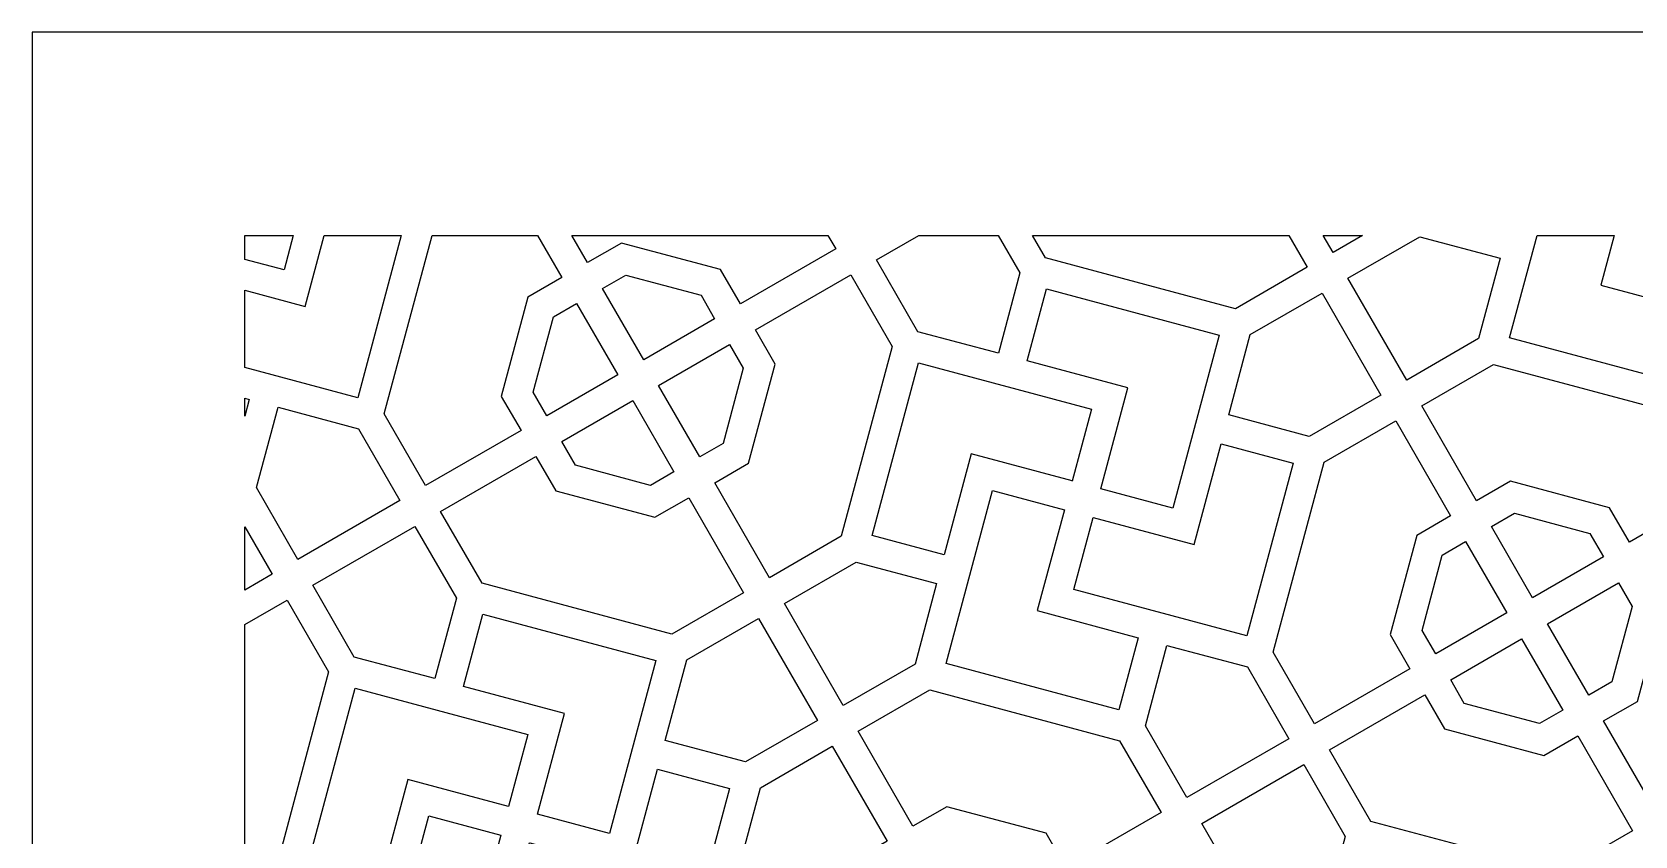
# Model space of a CAD drawing. Header units: centimetres. Extents: x 1.9 to 18.1, y -9.5 to 9.5.
# Drawn here: x 1.854 to 6.387, y 7.227 to 9.5 of the extents above; entities that cross this region are included whole.
import ezdxf

# ---------------------------------------------------------------- set-up
doc = ezdxf.new("R2010")
doc.units = ezdxf.units.CM
doc.header["$MEASUREMENT"] = 0
doc.layers.add('layer 1', color=7, linetype='Continuous')

msp = doc.modelspace()

# ---------------------------------------------------------------- linework, layer by layer
at = {"layer": 'layer 1', "color": 250}
for points, knots in [([(1.85394, 9.5), (1.85394, 9.5), (18.09811, 9.5), (18.09811, 9.5), (18.09811, 9.5), (18.09811, 9.5), (18.09811, 0.05572), (18.09811, 0.05572), (18.09811, 0.05572), (18.09811, 0.05572), (1.85394, 0.05572), (1.85394, 0.05572), (1.85394, 0.05572), (1.85394, 0.05572), (1.85394, 9.5), (1.85394, 9.5)], [0, 0, 0, 0, 0.2, 0.2, 0.2, 0.2, 0.4, 0.4, 0.4, 0.4, 0.6, 0.6, 0.6, 0.6, 1, 1, 1, 1]), ([(2.67986, 8.9251), (2.67986, 8.9251), (2.62608, 8.72442), (2.62608, 8.72442), (2.62608, 8.72442), (2.62608, 8.72442), (2.45561, 8.77009), (2.45561, 8.77009), (2.45561, 8.77009), (2.45561, 8.77009), (2.45561, 8.55157), (2.45561, 8.55157), (2.45561, 8.55157), (2.45561, 8.55157), (2.77497, 8.466), (2.77497, 8.466), (2.77497, 8.466), (2.77497, 8.466), (2.89798, 8.9251), (2.89798, 8.9251), (2.89798, 8.9251), (2.89798, 8.9251), (2.67986, 8.9251), (2.67986, 8.9251)], [0, 0, 0, 0, 0.1428571, 0.1428571, 0.1428571, 0.1428571, 0.2857143, 0.2857143, 0.2857143, 0.2857143, 0.4285714, 0.4285714, 0.4285714, 0.4285714, 0.5714286, 0.5714286, 0.5714286, 0.5714286, 0.7142857, 0.7142857, 0.7142857, 0.7142857, 1, 1, 1, 1]), ([(2.45561, 8.8572), (2.45561, 8.8572), (2.56659, 8.82746), (2.56659, 8.82746), (2.56659, 8.82746), (2.56659, 8.82746), (2.59275, 8.9251), (2.59275, 8.9251), (2.59275, 8.9251), (2.59275, 8.9251), (2.45561, 8.9251), (2.45561, 8.9251), (2.45561, 8.9251), (2.45561, 8.9251), (2.45561, 8.8572), (2.45561, 8.8572)], [0, 0, 0, 0, 0.2, 0.2, 0.2, 0.2, 0.4, 0.4, 0.4, 0.4, 0.6, 0.6, 0.6, 0.6, 1, 1, 1, 1]), ([(2.98509, 8.9251), (2.98509, 8.9251), (2.84986, 8.42043), (2.84986, 8.42043), (2.84986, 8.42043), (2.84986, 8.42043), (2.96705, 8.21746), (2.96705, 8.21746), (2.96705, 8.21746), (2.96705, 8.21746), (3.2367, 8.37314), (3.2367, 8.37314), (3.2367, 8.37314), (3.2367, 8.37314), (3.18081, 8.46993), (3.18081, 8.46993), (3.18081, 8.46993), (3.18081, 8.46993), (3.25594, 8.75029), (3.25594, 8.75029), (3.25594, 8.75029), (3.25594, 8.75029), (3.35181, 8.80564), (3.35181, 8.80564), (3.35181, 8.80564), (3.35181, 8.80564), (3.28284, 8.9251), (3.28284, 8.9251), (3.28284, 8.9251), (3.28284, 8.9251), (2.98509, 8.9251), (2.98509, 8.9251)], [0, 0, 0, 0, 0.1111111, 0.1111111, 0.1111111, 0.1111111, 0.2222222, 0.2222222, 0.2222222, 0.2222222, 0.3333333, 0.3333333, 0.3333333, 0.3333333, 0.4444444, 0.4444444, 0.4444444, 0.4444444, 0.5555556, 0.5555556, 0.5555556, 0.5555556, 0.6666667, 0.6666667, 0.6666667, 0.6666667, 0.7777778, 0.7777778, 0.7777778, 0.7777778, 1, 1, 1, 1]), ([(3.38051, 8.9251), (3.38051, 8.9251), (3.42506, 8.84793), (3.42506, 8.84793), (3.42506, 8.84793), (3.42506, 8.84793), (3.52094, 8.90329), (3.52094, 8.90329), (3.52094, 8.90329), (3.52094, 8.90329), (3.80129, 8.82817), (3.80129, 8.82817), (3.80129, 8.82817), (3.80129, 8.82817), (3.85718, 8.73138), (3.85718, 8.73138), (3.85718, 8.73138), (3.85718, 8.73138), (4.12666, 8.88696), (4.12666, 8.88696), (4.12666, 8.88696), (4.12666, 8.88696), (4.10465, 8.9251), (4.10465, 8.9251), (4.10465, 8.9251), (4.10465, 8.9251), (3.38051, 8.9251), (3.38051, 8.9251)], [0, 0, 0, 0, 0.125, 0.125, 0.125, 0.125, 0.25, 0.25, 0.25, 0.25, 0.375, 0.375, 0.375, 0.375, 0.5, 0.5, 0.5, 0.5, 0.625, 0.625, 0.625, 0.625, 0.75, 0.75, 0.75, 0.75, 1, 1, 1, 1]), ([(4.36189, 8.9251), (4.36189, 8.9251), (4.24182, 8.85578), (4.24182, 8.85578), (4.24182, 8.85578), (4.24182, 8.85578), (4.35904, 8.65275), (4.35904, 8.65275), (4.35904, 8.65275), (4.35904, 8.65275), (4.58661, 8.59177), (4.58661, 8.59177), (4.58661, 8.59177), (4.58661, 8.59177), (4.64751, 8.81908), (4.64751, 8.81908), (4.64751, 8.81908), (4.64751, 8.81908), (4.5863, 8.9251), (4.5863, 8.9251), (4.5863, 8.9251), (4.5863, 8.9251), (4.36189, 8.9251), (4.36189, 8.9251)], [0, 0, 0, 0, 0.1428571, 0.1428571, 0.1428571, 0.1428571, 0.2857143, 0.2857143, 0.2857143, 0.2857143, 0.4285714, 0.4285714, 0.4285714, 0.4285714, 0.5714286, 0.5714286, 0.5714286, 0.5714286, 0.7142857, 0.7142857, 0.7142857, 0.7142857, 1, 1, 1, 1]), ([(4.68346, 8.9251), (4.68346, 8.9251), (4.72012, 8.86161), (4.72012, 8.86161), (4.72012, 8.86161), (4.72012, 8.86161), (5.25712, 8.71772), (5.25712, 8.71772), (5.25712, 8.71772), (5.25712, 8.71772), (5.45994, 8.83482), (5.45994, 8.83482), (5.45994, 8.83482), (5.45994, 8.83482), (5.40781, 8.9251), (5.40781, 8.9251), (5.40781, 8.9251), (5.40781, 8.9251), (4.68346, 8.9251), (4.68346, 8.9251)], [0, 0, 0, 0, 0.1666667, 0.1666667, 0.1666667, 0.1666667, 0.3333333, 0.3333333, 0.3333333, 0.3333333, 0.5, 0.5, 0.5, 0.5, 0.6666667, 0.6666667, 0.6666667, 0.6666667, 1, 1, 1, 1]), ([(5.50548, 8.9251), (5.50548, 8.9251), (5.53319, 8.87711), (5.53319, 8.87711), (5.53319, 8.87711), (5.53319, 8.87711), (5.61632, 8.9251), (5.61632, 8.9251), (5.61632, 8.9251), (5.61632, 8.9251), (5.50548, 8.9251), (5.50548, 8.9251)], [0, 0, 0, 0, 0.25, 0.25, 0.25, 0.25, 0.5, 0.5, 0.5, 0.5, 1, 1, 1, 1]), ([(5.74175, 8.51587), (5.74175, 8.51587), (5.94472, 8.63305), (5.94472, 8.63305), (5.94472, 8.63305), (5.94472, 8.63305), (6.00565, 8.86043), (6.00565, 8.86043), (6.00565, 8.86043), (6.00565, 8.86043), (5.77816, 8.92139), (5.77816, 8.92139), (5.77816, 8.92139), (5.77816, 8.92139), (5.57526, 8.80424), (5.57526, 8.80424), (5.57526, 8.80424), (5.57526, 8.80424), (5.74175, 8.51587), (5.74175, 8.51587)], [0, 0, 0, 0, 0.1666667, 0.1666667, 0.1666667, 0.1666667, 0.3333333, 0.3333333, 0.3333333, 0.3333333, 0.5, 0.5, 0.5, 0.5, 0.6666667, 0.6666667, 0.6666667, 0.6666667, 1, 1, 1, 1]), ([(6.11008, 8.9251), (6.11008, 8.9251), (6.03235, 8.63501), (6.03235, 8.63501), (6.03235, 8.63501), (6.03235, 8.63501), (6.52132, 8.50399), (6.52132, 8.50399), (6.52132, 8.50399), (6.52132, 8.50399), (6.57589, 8.70762), (6.57589, 8.70762), (6.57589, 8.70762), (6.57589, 8.70762), (6.29055, 8.78408), (6.29055, 8.78408), (6.29055, 8.78408), (6.29055, 8.78408), (6.32834, 8.9251), (6.32834, 8.9251), (6.32834, 8.9251), (6.32834, 8.9251), (6.11008, 8.9251), (6.11008, 8.9251)], [0, 0, 0, 0, 0.1428571, 0.1428571, 0.1428571, 0.1428571, 0.2857143, 0.2857143, 0.2857143, 0.2857143, 0.4285714, 0.4285714, 0.4285714, 0.4285714, 0.5714286, 0.5714286, 0.5714286, 0.5714286, 0.7142857, 0.7142857, 0.7142857, 0.7142857, 1, 1, 1, 1]), ([(3.78431, 8.68931), (3.78431, 8.68931), (3.74585, 8.75592), (3.74585, 8.75592), (3.74585, 8.75592), (3.74585, 8.75592), (3.53283, 8.813), (3.53283, 8.813), (3.53283, 8.813), (3.53283, 8.813), (3.46713, 8.77507), (3.46713, 8.77507), (3.46713, 8.77507), (3.46713, 8.77507), (3.58356, 8.57341), (3.58356, 8.57341), (3.58356, 8.57341), (3.58356, 8.57341), (3.78431, 8.68931), (3.78431, 8.68931)], [0, 0, 0, 0, 0.1666667, 0.1666667, 0.1666667, 0.1666667, 0.3333333, 0.3333333, 0.3333333, 0.3333333, 0.5, 0.5, 0.5, 0.5, 0.6666667, 0.6666667, 0.6666667, 0.6666667, 1, 1, 1, 1]), ([(3.95535, 8.56133), (3.95535, 8.56133), (3.88023, 8.28098), (3.88023, 8.28098), (3.88023, 8.28098), (3.88023, 8.28098), (3.78435, 8.22562), (3.78435, 8.22562), (3.78435, 8.22562), (3.78435, 8.22562), (3.93946, 7.95697), (3.93946, 7.95697), (3.93946, 7.95697), (3.93946, 7.95697), (4.14228, 8.07407), (4.14228, 8.07407), (4.14228, 8.07407), (4.14228, 8.07407), (4.2861, 8.61082), (4.2861, 8.61082), (4.2861, 8.61082), (4.2861, 8.61082), (4.16896, 8.81371), (4.16896, 8.81371), (4.16896, 8.81371), (4.16896, 8.81371), (3.89947, 8.65813), (3.89947, 8.65813), (3.89947, 8.65813), (3.89947, 8.65813), (3.95535, 8.56133), (3.95535, 8.56133)], [0, 0, 0, 0, 0.1111111, 0.1111111, 0.1111111, 0.1111111, 0.2222222, 0.2222222, 0.2222222, 0.2222222, 0.3333333, 0.3333333, 0.3333333, 0.3333333, 0.4444444, 0.4444444, 0.4444444, 0.4444444, 0.5555556, 0.5555556, 0.5555556, 0.5555556, 0.6666667, 0.6666667, 0.6666667, 0.6666667, 0.7777778, 0.7777778, 0.7777778, 0.7777778, 1, 1, 1, 1]), ([(4.87666, 8.20879), (4.87666, 8.20879), (4.87678, 8.20876), (4.87678, 8.20876), (4.87678, 8.20876), (4.87678, 8.20876), (4.8767, 8.20847), (4.8767, 8.20847), (4.8767, 8.20847), (4.8767, 8.20847), (5.08046, 8.15387), (5.08046, 8.15387), (5.08046, 8.15387), (5.08046, 8.15387), (5.21147, 8.64284), (5.21147, 8.64284), (5.21147, 8.64284), (5.21147, 8.64284), (4.7225, 8.77386), (4.7225, 8.77386), (4.7225, 8.77386), (4.7225, 8.77386), (4.66788, 8.57), (4.66788, 8.57), (4.66788, 8.57), (4.66788, 8.57), (4.95298, 8.4936), (4.95298, 8.4936), (4.95298, 8.4936), (4.95298, 8.4936), (4.87666, 8.20879), (4.87666, 8.20879)], [0, 0, 0, 0, 0.1111111, 0.1111111, 0.1111111, 0.1111111, 0.2222222, 0.2222222, 0.2222222, 0.2222222, 0.3333333, 0.3333333, 0.3333333, 0.3333333, 0.4444444, 0.4444444, 0.4444444, 0.4444444, 0.5555556, 0.5555556, 0.5555556, 0.5555556, 0.6666667, 0.6666667, 0.6666667, 0.6666667, 0.7777778, 0.7777778, 0.7777778, 0.7777778, 1, 1, 1, 1]), ([(5.50201, 8.76195), (5.50201, 8.76195), (5.29911, 8.64481), (5.29911, 8.64481), (5.29911, 8.64481), (5.29911, 8.64481), (5.23812, 8.41719), (5.23812, 8.41719), (5.23812, 8.41719), (5.23812, 8.41719), (5.46537, 8.3563), (5.46537, 8.3563), (5.46537, 8.3563), (5.46537, 8.3563), (5.6685, 8.47357), (5.6685, 8.47357), (5.6685, 8.47357), (5.6685, 8.47357), (5.50201, 8.76195), (5.50201, 8.76195)], [0, 0, 0, 0, 0.1666667, 0.1666667, 0.1666667, 0.1666667, 0.3333333, 0.3333333, 0.3333333, 0.3333333, 0.5, 0.5, 0.5, 0.5, 0.6666667, 0.6666667, 0.6666667, 0.6666667, 1, 1, 1, 1]), ([(3.30956, 8.41521), (3.30956, 8.41521), (3.51031, 8.53111), (3.51031, 8.53111), (3.51031, 8.53111), (3.51031, 8.53111), (3.39388, 8.73278), (3.39388, 8.73278), (3.39388, 8.73278), (3.39388, 8.73278), (3.32818, 8.69485), (3.32818, 8.69485), (3.32818, 8.69485), (3.32818, 8.69485), (3.2711, 8.48182), (3.2711, 8.48182), (3.2711, 8.48182), (3.2711, 8.48182), (3.30956, 8.41521), (3.30956, 8.41521)], [0, 0, 0, 0, 0.1666667, 0.1666667, 0.1666667, 0.1666667, 0.3333333, 0.3333333, 0.3333333, 0.3333333, 0.5, 0.5, 0.5, 0.5, 0.6666667, 0.6666667, 0.6666667, 0.6666667, 1, 1, 1, 1]), ([(3.8266, 8.61605), (3.8266, 8.61605), (3.62585, 8.50015), (3.62585, 8.50015), (3.62585, 8.50015), (3.62585, 8.50015), (3.74228, 8.29849), (3.74228, 8.29849), (3.74228, 8.29849), (3.74228, 8.29849), (3.80798, 8.33642), (3.80798, 8.33642), (3.80798, 8.33642), (3.80798, 8.33642), (3.86506, 8.54944), (3.86506, 8.54944), (3.86506, 8.54944), (3.86506, 8.54944), (3.8266, 8.61605), (3.8266, 8.61605)], [0, 0, 0, 0, 0.1666667, 0.1666667, 0.1666667, 0.1666667, 0.3333333, 0.3333333, 0.3333333, 0.3333333, 0.5, 0.5, 0.5, 0.5, 0.6666667, 0.6666667, 0.6666667, 0.6666667, 1, 1, 1, 1]), ([(4.79514, 8.23059), (4.79514, 8.23059), (4.79538, 8.23052), (4.79538, 8.23052), (4.79538, 8.23052), (4.79538, 8.23052), (4.84993, 8.4341), (4.84993, 8.4341), (4.84993, 8.4341), (4.84993, 8.4341), (4.36096, 8.56513), (4.36096, 8.56513), (4.36096, 8.56513), (4.36096, 8.56513), (4.22994, 8.07615), (4.22994, 8.07615), (4.22994, 8.07615), (4.22994, 8.07615), (4.4337, 8.02156), (4.4337, 8.02156), (4.4337, 8.02156), (4.4337, 8.02156), (4.51015, 8.30689), (4.51015, 8.30689), (4.51015, 8.30689), (4.51015, 8.30689), (4.79512, 8.23053), (4.79512, 8.23053), (4.79512, 8.23053), (4.79512, 8.23053), (4.79514, 8.23059), (4.79514, 8.23059)], [0, 0, 0, 0, 0.1111111, 0.1111111, 0.1111111, 0.1111111, 0.2222222, 0.2222222, 0.2222222, 0.2222222, 0.3333333, 0.3333333, 0.3333333, 0.3333333, 0.4444444, 0.4444444, 0.4444444, 0.4444444, 0.5555556, 0.5555556, 0.5555556, 0.5555556, 0.6666667, 0.6666667, 0.6666667, 0.6666667, 0.7777778, 0.7777778, 0.7777778, 0.7777778, 1, 1, 1, 1]), ([(6.31516, 8.15458), (6.31516, 8.15458), (6.37104, 8.05779), (6.37104, 8.05779), (6.37104, 8.05779), (6.37104, 8.05779), (6.64053, 8.21337), (6.64053, 8.21337), (6.64053, 8.21337), (6.64053, 8.21337), (6.52335, 8.41634), (6.52335, 8.41634), (6.52335, 8.41634), (6.52335, 8.41634), (5.9867, 8.56013), (5.9867, 8.56013), (5.9867, 8.56013), (5.9867, 8.56013), (5.78382, 8.443), (5.78382, 8.443), (5.78382, 8.443), (5.78382, 8.443), (5.93893, 8.17434), (5.93893, 8.17434), (5.93893, 8.17434), (5.93893, 8.17434), (6.03481, 8.2297), (6.03481, 8.2297), (6.03481, 8.2297), (6.03481, 8.2297), (6.31516, 8.15458), (6.31516, 8.15458)], [0, 0, 0, 0, 0.1111111, 0.1111111, 0.1111111, 0.1111111, 0.2222222, 0.2222222, 0.2222222, 0.2222222, 0.3333333, 0.3333333, 0.3333333, 0.3333333, 0.4444444, 0.4444444, 0.4444444, 0.4444444, 0.5555556, 0.5555556, 0.5555556, 0.5555556, 0.6666667, 0.6666667, 0.6666667, 0.6666667, 0.7777778, 0.7777778, 0.7777778, 0.7777778, 1, 1, 1, 1]), ([(2.45561, 8.41374), (2.45561, 8.41374), (2.46829, 8.46107), (2.46829, 8.46107), (2.46829, 8.46107), (2.46829, 8.46107), (2.45561, 8.46447), (2.45561, 8.46447), (2.45561, 8.46447), (2.45561, 8.46447), (2.45561, 8.41374), (2.45561, 8.41374)], [0, 0, 0, 0, 0.25, 0.25, 0.25, 0.25, 0.5, 0.5, 0.5, 0.5, 1, 1, 1, 1]), ([(2.89418, 8.17539), (2.89418, 8.17539), (2.777, 8.37835), (2.777, 8.37835), (2.777, 8.37835), (2.777, 8.37835), (2.54956, 8.4393), (2.54956, 8.4393), (2.54956, 8.4393), (2.54956, 8.4393), (2.48862, 8.21186), (2.48862, 8.21186), (2.48862, 8.21186), (2.48862, 8.21186), (2.6058, 8.00889), (2.6058, 8.00889), (2.6058, 8.00889), (2.6058, 8.00889), (2.89418, 8.17539), (2.89418, 8.17539)], [0, 0, 0, 0, 0.1666667, 0.1666667, 0.1666667, 0.1666667, 0.3333333, 0.3333333, 0.3333333, 0.3333333, 0.5, 0.5, 0.5, 0.5, 0.6666667, 0.6666667, 0.6666667, 0.6666667, 1, 1, 1, 1]), ([(3.35185, 8.34196), (3.35185, 8.34196), (3.39031, 8.27535), (3.39031, 8.27535), (3.39031, 8.27535), (3.39031, 8.27535), (3.60334, 8.21827), (3.60334, 8.21827), (3.60334, 8.21827), (3.60334, 8.21827), (3.66903, 8.2562), (3.66903, 8.2562), (3.66903, 8.2562), (3.66903, 8.2562), (3.5526, 8.45786), (3.5526, 8.45786), (3.5526, 8.45786), (3.5526, 8.45786), (3.35185, 8.34196), (3.35185, 8.34196)], [0, 0, 0, 0, 0.1666667, 0.1666667, 0.1666667, 0.1666667, 0.3333333, 0.3333333, 0.3333333, 0.3333333, 0.5, 0.5, 0.5, 0.5, 0.6666667, 0.6666667, 0.6666667, 0.6666667, 1, 1, 1, 1]), ([(5.69468, 7.79635), (5.69468, 7.79635), (5.7698, 8.0767), (5.7698, 8.0767), (5.7698, 8.0767), (5.7698, 8.0767), (5.86568, 8.13205), (5.86568, 8.13205), (5.86568, 8.13205), (5.86568, 8.13205), (5.71057, 8.40071), (5.71057, 8.40071), (5.71057, 8.40071), (5.71057, 8.40071), (5.50752, 8.28348), (5.50752, 8.28348), (5.50752, 8.28348), (5.50752, 8.28348), (5.36373, 7.74684), (5.36373, 7.74684), (5.36373, 7.74684), (5.36373, 7.74684), (5.48091, 7.54387), (5.48091, 7.54387), (5.48091, 7.54387), (5.48091, 7.54387), (5.75057, 7.69955), (5.75057, 7.69955), (5.75057, 7.69955), (5.75057, 7.69955), (5.69468, 7.79635), (5.69468, 7.79635)], [0, 0, 0, 0, 0.1111111, 0.1111111, 0.1111111, 0.1111111, 0.2222222, 0.2222222, 0.2222222, 0.2222222, 0.3333333, 0.3333333, 0.3333333, 0.3333333, 0.4444444, 0.4444444, 0.4444444, 0.4444444, 0.5555556, 0.5555556, 0.5555556, 0.5555556, 0.6666667, 0.6666667, 0.6666667, 0.6666667, 0.7777778, 0.7777778, 0.7777778, 0.7777778, 1, 1, 1, 1]), ([(3.33487, 8.2031), (3.33487, 8.2031), (3.27899, 8.29989), (3.27899, 8.29989), (3.27899, 8.29989), (3.27899, 8.29989), (3.00934, 8.14421), (3.00934, 8.14421), (3.00934, 8.14421), (3.00934, 8.14421), (3.12639, 7.94147), (3.12639, 7.94147), (3.12639, 7.94147), (3.12639, 7.94147), (3.6634, 7.79758), (3.6634, 7.79758), (3.6634, 7.79758), (3.6634, 7.79758), (3.86621, 7.91468), (3.86621, 7.91468), (3.86621, 7.91468), (3.86621, 7.91468), (3.7111, 8.18333), (3.7111, 8.18333), (3.7111, 8.18333), (3.7111, 8.18333), (3.61523, 8.12798), (3.61523, 8.12798), (3.61523, 8.12798), (3.61523, 8.12798), (3.33487, 8.2031), (3.33487, 8.2031)], [0, 0, 0, 0, 0.1111111, 0.1111111, 0.1111111, 0.1111111, 0.2222222, 0.2222222, 0.2222222, 0.2222222, 0.3333333, 0.3333333, 0.3333333, 0.3333333, 0.4444444, 0.4444444, 0.4444444, 0.4444444, 0.5555556, 0.5555556, 0.5555556, 0.5555556, 0.6666667, 0.6666667, 0.6666667, 0.6666667, 0.7777778, 0.7777778, 0.7777778, 0.7777778, 1, 1, 1, 1]), ([(4.85497, 8.12719), (4.85497, 8.12719), (4.85495, 8.12709), (4.85495, 8.12709), (4.85495, 8.12709), (4.85495, 8.12709), (4.85447, 8.12722), (4.85447, 8.12722), (4.85447, 8.12722), (4.85447, 8.12722), (4.79986, 7.92343), (4.79986, 7.92343), (4.79986, 7.92343), (4.79986, 7.92343), (5.28884, 7.79241), (5.28884, 7.79241), (5.28884, 7.79241), (5.28884, 7.79241), (5.41985, 8.28138), (5.41985, 8.28138), (5.41985, 8.28138), (5.41985, 8.28138), (5.21634, 8.33591), (5.21634, 8.33591), (5.21634, 8.33591), (5.21634, 8.33591), (5.13995, 8.05083), (5.13995, 8.05083), (5.13995, 8.05083), (5.13995, 8.05083), (4.85497, 8.12719), (4.85497, 8.12719)], [0, 0, 0, 0, 0.1111111, 0.1111111, 0.1111111, 0.1111111, 0.2222222, 0.2222222, 0.2222222, 0.2222222, 0.3333333, 0.3333333, 0.3333333, 0.3333333, 0.4444444, 0.4444444, 0.4444444, 0.4444444, 0.5555556, 0.5555556, 0.5555556, 0.5555556, 0.6666667, 0.6666667, 0.6666667, 0.6666667, 0.7777778, 0.7777778, 0.7777778, 0.7777778, 1, 1, 1, 1]), ([(4.77328, 8.14927), (4.77328, 8.14927), (4.56964, 8.20384), (4.56964, 8.20384), (4.56964, 8.20384), (4.56964, 8.20384), (4.43862, 7.71487), (4.43862, 7.71487), (4.43862, 7.71487), (4.43862, 7.71487), (4.92759, 7.58385), (4.92759, 7.58385), (4.92759, 7.58385), (4.92759, 7.58385), (4.98216, 7.78748), (4.98216, 7.78748), (4.98216, 7.78748), (4.98216, 7.78748), (4.69682, 7.86394), (4.69682, 7.86394), (4.69682, 7.86394), (4.69682, 7.86394), (4.77328, 8.14927), (4.77328, 8.14927)], [0, 0, 0, 0, 0.1428571, 0.1428571, 0.1428571, 0.1428571, 0.2857143, 0.2857143, 0.2857143, 0.2857143, 0.4285714, 0.4285714, 0.4285714, 0.4285714, 0.5714286, 0.5714286, 0.5714286, 0.5714286, 0.7142857, 0.7142857, 0.7142857, 0.7142857, 1, 1, 1, 1]), ([(6.29818, 8.01572), (6.29818, 8.01572), (6.25972, 8.08233), (6.25972, 8.08233), (6.25972, 8.08233), (6.25972, 8.08233), (6.04669, 8.13941), (6.04669, 8.13941), (6.04669, 8.13941), (6.04669, 8.13941), (5.981, 8.10148), (5.981, 8.10148), (5.981, 8.10148), (5.981, 8.10148), (6.09743, 7.89982), (6.09743, 7.89982), (6.09743, 7.89982), (6.09743, 7.89982), (6.29818, 8.01572), (6.29818, 8.01572)], [0, 0, 0, 0, 0.1666667, 0.1666667, 0.1666667, 0.1666667, 0.3333333, 0.3333333, 0.3333333, 0.3333333, 0.5, 0.5, 0.5, 0.5, 0.6666667, 0.6666667, 0.6666667, 0.6666667, 1, 1, 1, 1]), ([(6.46922, 7.88774), (6.46922, 7.88774), (6.3941, 7.60739), (6.3941, 7.60739), (6.3941, 7.60739), (6.3941, 7.60739), (6.29822, 7.55203), (6.29822, 7.55203), (6.29822, 7.55203), (6.29822, 7.55203), (6.45333, 7.28338), (6.45333, 7.28338), (6.45333, 7.28338), (6.45333, 7.28338), (6.65615, 7.40048), (6.65615, 7.40048), (6.65615, 7.40048), (6.65615, 7.40048), (6.79997, 7.93723), (6.79997, 7.93723), (6.79997, 7.93723), (6.79997, 7.93723), (6.68282, 8.14012), (6.68282, 8.14012), (6.68282, 8.14012), (6.68282, 8.14012), (6.41334, 7.98454), (6.41334, 7.98454), (6.41334, 7.98454), (6.41334, 7.98454), (6.46922, 7.88774), (6.46922, 7.88774)], [0, 0, 0, 0, 0.1111111, 0.1111111, 0.1111111, 0.1111111, 0.2222222, 0.2222222, 0.2222222, 0.2222222, 0.3333333, 0.3333333, 0.3333333, 0.3333333, 0.4444444, 0.4444444, 0.4444444, 0.4444444, 0.5555556, 0.5555556, 0.5555556, 0.5555556, 0.6666667, 0.6666667, 0.6666667, 0.6666667, 0.7777778, 0.7777778, 0.7777778, 0.7777778, 1, 1, 1, 1]), ([(2.45561, 7.92218), (2.45561, 7.92218), (2.53294, 7.96683), (2.53294, 7.96683), (2.53294, 7.96683), (2.53294, 7.96683), (2.45561, 8.10076), (2.45561, 8.10076), (2.45561, 8.10076), (2.45561, 8.10076), (2.45561, 7.92218), (2.45561, 7.92218)], [0, 0, 0, 0, 0.25, 0.25, 0.25, 0.25, 0.5, 0.5, 0.5, 0.5, 1, 1, 1, 1]), ([(2.99288, 7.67163), (2.99288, 7.67163), (3.05379, 7.89894), (3.05379, 7.89894), (3.05379, 7.89894), (3.05379, 7.89894), (2.93647, 8.10214), (2.93647, 8.10214), (2.93647, 8.10214), (2.93647, 8.10214), (2.64809, 7.93564), (2.64809, 7.93564), (2.64809, 7.93564), (2.64809, 7.93564), (2.76532, 7.73261), (2.76532, 7.73261), (2.76532, 7.73261), (2.76532, 7.73261), (2.99288, 7.67163), (2.99288, 7.67163)], [0, 0, 0, 0, 0.1666667, 0.1666667, 0.1666667, 0.1666667, 0.3333333, 0.3333333, 0.3333333, 0.3333333, 0.5, 0.5, 0.5, 0.5, 0.6666667, 0.6666667, 0.6666667, 0.6666667, 1, 1, 1, 1]), ([(5.82343, 7.74162), (5.82343, 7.74162), (6.02418, 7.85752), (6.02418, 7.85752), (6.02418, 7.85752), (6.02418, 7.85752), (5.90775, 8.05919), (5.90775, 8.05919), (5.90775, 8.05919), (5.90775, 8.05919), (5.84205, 8.02126), (5.84205, 8.02126), (5.84205, 8.02126), (5.84205, 8.02126), (5.78497, 7.80823), (5.78497, 7.80823), (5.78497, 7.80823), (5.78497, 7.80823), (5.82343, 7.74162), (5.82343, 7.74162)], [0, 0, 0, 0, 0.1666667, 0.1666667, 0.1666667, 0.1666667, 0.3333333, 0.3333333, 0.3333333, 0.3333333, 0.5, 0.5, 0.5, 0.5, 0.6666667, 0.6666667, 0.6666667, 0.6666667, 1, 1, 1, 1]), ([(4.14802, 7.59573), (4.14802, 7.59573), (4.35099, 7.71291), (4.35099, 7.71291), (4.35099, 7.71291), (4.35099, 7.71291), (4.41192, 7.94029), (4.41192, 7.94029), (4.41192, 7.94029), (4.41192, 7.94029), (4.18443, 8.00125), (4.18443, 8.00125), (4.18443, 8.00125), (4.18443, 8.00125), (3.98153, 7.8841), (3.98153, 7.8841), (3.98153, 7.8841), (3.98153, 7.8841), (4.14802, 7.59573), (4.14802, 7.59573)], [0, 0, 0, 0, 0.1666667, 0.1666667, 0.1666667, 0.1666667, 0.3333333, 0.3333333, 0.3333333, 0.3333333, 0.5, 0.5, 0.5, 0.5, 0.6666667, 0.6666667, 0.6666667, 0.6666667, 1, 1, 1, 1]), ([(6.34047, 7.94247), (6.34047, 7.94247), (6.13972, 7.82656), (6.13972, 7.82656), (6.13972, 7.82656), (6.13972, 7.82656), (6.25615, 7.6249), (6.25615, 7.6249), (6.25615, 7.6249), (6.25615, 7.6249), (6.32185, 7.66283), (6.32185, 7.66283), (6.32185, 7.66283), (6.32185, 7.66283), (6.37893, 7.87585), (6.37893, 7.87585), (6.37893, 7.87585), (6.37893, 7.87585), (6.34047, 7.94247), (6.34047, 7.94247)], [0, 0, 0, 0, 0.1666667, 0.1666667, 0.1666667, 0.1666667, 0.3333333, 0.3333333, 0.3333333, 0.3333333, 0.5, 0.5, 0.5, 0.5, 0.6666667, 0.6666667, 0.6666667, 0.6666667, 1, 1, 1, 1]), ([(2.45561, 7.10026), (2.45561, 7.10026), (2.54855, 7.15393), (2.54855, 7.15393), (2.54855, 7.15393), (2.54855, 7.15393), (2.69237, 7.69068), (2.69237, 7.69068), (2.69237, 7.69068), (2.69237, 7.69068), (2.57523, 7.89357), (2.57523, 7.89357), (2.57523, 7.89357), (2.57523, 7.89357), (2.45561, 7.82451), (2.45561, 7.82451), (2.45561, 7.82451), (2.45561, 7.82451), (2.45561, 7.10026), (2.45561, 7.10026)], [0, 0, 0, 0, 0.1666667, 0.1666667, 0.1666667, 0.1666667, 0.3333333, 0.3333333, 0.3333333, 0.3333333, 0.5, 0.5, 0.5, 0.5, 0.6666667, 0.6666667, 0.6666667, 0.6666667, 1, 1, 1, 1]), ([(3.28294, 7.28865), (3.28294, 7.28865), (3.28305, 7.28862), (3.28305, 7.28862), (3.28305, 7.28862), (3.28305, 7.28862), (3.28297, 7.28833), (3.28297, 7.28833), (3.28297, 7.28833), (3.28297, 7.28833), (3.48673, 7.23373), (3.48673, 7.23373), (3.48673, 7.23373), (3.48673, 7.23373), (3.61775, 7.7227), (3.61775, 7.7227), (3.61775, 7.7227), (3.61775, 7.7227), (3.12878, 7.85372), (3.12878, 7.85372), (3.12878, 7.85372), (3.12878, 7.85372), (3.07415, 7.64986), (3.07415, 7.64986), (3.07415, 7.64986), (3.07415, 7.64986), (3.35925, 7.57347), (3.35925, 7.57347), (3.35925, 7.57347), (3.35925, 7.57347), (3.28294, 7.28865), (3.28294, 7.28865)], [0, 0, 0, 0, 0.1111111, 0.1111111, 0.1111111, 0.1111111, 0.2222222, 0.2222222, 0.2222222, 0.2222222, 0.3333333, 0.3333333, 0.3333333, 0.3333333, 0.4444444, 0.4444444, 0.4444444, 0.4444444, 0.5555556, 0.5555556, 0.5555556, 0.5555556, 0.6666667, 0.6666667, 0.6666667, 0.6666667, 0.7777778, 0.7777778, 0.7777778, 0.7777778, 1, 1, 1, 1]), ([(3.90828, 7.84181), (3.90828, 7.84181), (3.70538, 7.72467), (3.70538, 7.72467), (3.70538, 7.72467), (3.70538, 7.72467), (3.64439, 7.49705), (3.64439, 7.49705), (3.64439, 7.49705), (3.64439, 7.49705), (3.87164, 7.43616), (3.87164, 7.43616), (3.87164, 7.43616), (3.87164, 7.43616), (4.07477, 7.55343), (4.07477, 7.55343), (4.07477, 7.55343), (4.07477, 7.55343), (3.90828, 7.84181), (3.90828, 7.84181)], [0, 0, 0, 0, 0.1666667, 0.1666667, 0.1666667, 0.1666667, 0.3333333, 0.3333333, 0.3333333, 0.3333333, 0.5, 0.5, 0.5, 0.5, 0.6666667, 0.6666667, 0.6666667, 0.6666667, 1, 1, 1, 1]), ([(5.40805, 7.5018), (5.40805, 7.5018), (5.29087, 7.70476), (5.29087, 7.70476), (5.29087, 7.70476), (5.29087, 7.70476), (5.06343, 7.76571), (5.06343, 7.76571), (5.06343, 7.76571), (5.06343, 7.76571), (5.00249, 7.53827), (5.00249, 7.53827), (5.00249, 7.53827), (5.00249, 7.53827), (5.11967, 7.33531), (5.11967, 7.33531), (5.11967, 7.33531), (5.11967, 7.33531), (5.40805, 7.5018), (5.40805, 7.5018)], [0, 0, 0, 0, 0.1666667, 0.1666667, 0.1666667, 0.1666667, 0.3333333, 0.3333333, 0.3333333, 0.3333333, 0.5, 0.5, 0.5, 0.5, 0.6666667, 0.6666667, 0.6666667, 0.6666667, 1, 1, 1, 1]), ([(5.86572, 7.66837), (5.86572, 7.66837), (5.90418, 7.60176), (5.90418, 7.60176), (5.90418, 7.60176), (5.90418, 7.60176), (6.11721, 7.54468), (6.11721, 7.54468), (6.11721, 7.54468), (6.11721, 7.54468), (6.1829, 7.58261), (6.1829, 7.58261), (6.1829, 7.58261), (6.1829, 7.58261), (6.06647, 7.78427), (6.06647, 7.78427), (6.06647, 7.78427), (6.06647, 7.78427), (5.86572, 7.66837), (5.86572, 7.66837)], [0, 0, 0, 0, 0.1666667, 0.1666667, 0.1666667, 0.1666667, 0.3333333, 0.3333333, 0.3333333, 0.3333333, 0.5, 0.5, 0.5, 0.5, 0.6666667, 0.6666667, 0.6666667, 0.6666667, 1, 1, 1, 1]), ([(3.20141, 7.31045), (3.20141, 7.31045), (3.20165, 7.31038), (3.20165, 7.31038), (3.20165, 7.31038), (3.20165, 7.31038), (3.2562, 7.51396), (3.2562, 7.51396), (3.2562, 7.51396), (3.2562, 7.51396), (2.76723, 7.64499), (2.76723, 7.64499), (2.76723, 7.64499), (2.76723, 7.64499), (2.63621, 7.15602), (2.63621, 7.15602), (2.63621, 7.15602), (2.63621, 7.15602), (2.83997, 7.10142), (2.83997, 7.10142), (2.83997, 7.10142), (2.83997, 7.10142), (2.91642, 7.38675), (2.91642, 7.38675), (2.91642, 7.38675), (2.91642, 7.38675), (3.2014, 7.31039), (3.2014, 7.31039), (3.2014, 7.31039), (3.2014, 7.31039), (3.20141, 7.31045), (3.20141, 7.31045)], [0, 0, 0, 0, 0.1111111, 0.1111111, 0.1111111, 0.1111111, 0.2222222, 0.2222222, 0.2222222, 0.2222222, 0.3333333, 0.3333333, 0.3333333, 0.3333333, 0.4444444, 0.4444444, 0.4444444, 0.4444444, 0.5555556, 0.5555556, 0.5555556, 0.5555556, 0.6666667, 0.6666667, 0.6666667, 0.6666667, 0.7777778, 0.7777778, 0.7777778, 0.7777778, 1, 1, 1, 1]), ([(4.72143, 7.23444), (4.72143, 7.23444), (4.77732, 7.13765), (4.77732, 7.13765), (4.77732, 7.13765), (4.77732, 7.13765), (5.0468, 7.29324), (5.0468, 7.29324), (5.0468, 7.29324), (5.0468, 7.29324), (4.92962, 7.4962), (4.92962, 7.4962), (4.92962, 7.4962), (4.92962, 7.4962), (4.39298, 7.63999), (4.39298, 7.63999), (4.39298, 7.63999), (4.39298, 7.63999), (4.19009, 7.52286), (4.19009, 7.52286), (4.19009, 7.52286), (4.19009, 7.52286), (4.3452, 7.25421), (4.3452, 7.25421), (4.3452, 7.25421), (4.3452, 7.25421), (4.44108, 7.30956), (4.44108, 7.30956), (4.44108, 7.30956), (4.44108, 7.30956), (4.72143, 7.23444), (4.72143, 7.23444)], [0, 0, 0, 0, 0.1111111, 0.1111111, 0.1111111, 0.1111111, 0.2222222, 0.2222222, 0.2222222, 0.2222222, 0.3333333, 0.3333333, 0.3333333, 0.3333333, 0.4444444, 0.4444444, 0.4444444, 0.4444444, 0.5555556, 0.5555556, 0.5555556, 0.5555556, 0.6666667, 0.6666667, 0.6666667, 0.6666667, 0.7777778, 0.7777778, 0.7777778, 0.7777778, 1, 1, 1, 1]), ([(5.84874, 7.52951), (5.84874, 7.52951), (5.79286, 7.6263), (5.79286, 7.6263), (5.79286, 7.6263), (5.79286, 7.6263), (5.52321, 7.47062), (5.52321, 7.47062), (5.52321, 7.47062), (5.52321, 7.47062), (5.64025, 7.26788), (5.64025, 7.26788), (5.64025, 7.26788), (5.64025, 7.26788), (6.17726, 7.12399), (6.17726, 7.12399), (6.17726, 7.12399), (6.17726, 7.12399), (6.38008, 7.24109), (6.38008, 7.24109), (6.38008, 7.24109), (6.38008, 7.24109), (6.22497, 7.50974), (6.22497, 7.50974), (6.22497, 7.50974), (6.22497, 7.50974), (6.12909, 7.45439), (6.12909, 7.45439), (6.12909, 7.45439), (6.12909, 7.45439), (5.84874, 7.52951), (5.84874, 7.52951)], [0, 0, 0, 0, 0.1111111, 0.1111111, 0.1111111, 0.1111111, 0.2222222, 0.2222222, 0.2222222, 0.2222222, 0.3333333, 0.3333333, 0.3333333, 0.3333333, 0.4444444, 0.4444444, 0.4444444, 0.4444444, 0.5555556, 0.5555556, 0.5555556, 0.5555556, 0.6666667, 0.6666667, 0.6666667, 0.6666667, 0.7777778, 0.7777778, 0.7777778, 0.7777778, 1, 1, 1, 1]), ([(4.10095, 6.87621), (4.10095, 6.87621), (4.17607, 7.15656), (4.17607, 7.15656), (4.17607, 7.15656), (4.17607, 7.15656), (4.27195, 7.21191), (4.27195, 7.21191), (4.27195, 7.21191), (4.27195, 7.21191), (4.11684, 7.48057), (4.11684, 7.48057), (4.11684, 7.48057), (4.11684, 7.48057), (3.91379, 7.36334), (3.91379, 7.36334), (3.91379, 7.36334), (3.91379, 7.36334), (3.77, 6.8267), (3.77, 6.8267), (3.77, 6.8267), (3.77, 6.8267), (3.88719, 6.62373), (3.88719, 6.62373), (3.88719, 6.62373), (3.88719, 6.62373), (4.15684, 6.77941), (4.15684, 6.77941), (4.15684, 6.77941), (4.15684, 6.77941), (4.10095, 6.87621), (4.10095, 6.87621)], [0, 0, 0, 0, 0.1111111, 0.1111111, 0.1111111, 0.1111111, 0.2222222, 0.2222222, 0.2222222, 0.2222222, 0.3333333, 0.3333333, 0.3333333, 0.3333333, 0.4444444, 0.4444444, 0.4444444, 0.4444444, 0.5555556, 0.5555556, 0.5555556, 0.5555556, 0.6666667, 0.6666667, 0.6666667, 0.6666667, 0.7777778, 0.7777778, 0.7777778, 0.7777778, 1, 1, 1, 1]), ([(3.26124, 7.20705), (3.26124, 7.20705), (3.26122, 7.20695), (3.26122, 7.20695), (3.26122, 7.20695), (3.26122, 7.20695), (3.26074, 7.20708), (3.26074, 7.20708), (3.26074, 7.20708), (3.26074, 7.20708), (3.20614, 7.00329), (3.20614, 7.00329), (3.20614, 7.00329), (3.20614, 7.00329), (3.69511, 6.87227), (3.69511, 6.87227), (3.69511, 6.87227), (3.69511, 6.87227), (3.82613, 7.36124), (3.82613, 7.36124), (3.82613, 7.36124), (3.82613, 7.36124), (3.62261, 7.41577), (3.62261, 7.41577), (3.62261, 7.41577), (3.62261, 7.41577), (3.54622, 7.13069), (3.54622, 7.13069), (3.54622, 7.13069), (3.54622, 7.13069), (3.26124, 7.20705), (3.26124, 7.20705)], [0, 0, 0, 0, 0.1111111, 0.1111111, 0.1111111, 0.1111111, 0.2222222, 0.2222222, 0.2222222, 0.2222222, 0.3333333, 0.3333333, 0.3333333, 0.3333333, 0.4444444, 0.4444444, 0.4444444, 0.4444444, 0.5555556, 0.5555556, 0.5555556, 0.5555556, 0.6666667, 0.6666667, 0.6666667, 0.6666667, 0.7777778, 0.7777778, 0.7777778, 0.7777778, 1, 1, 1, 1]), ([(5.50675, 6.99804), (5.50675, 6.99804), (5.56765, 7.22535), (5.56765, 7.22535), (5.56765, 7.22535), (5.56765, 7.22535), (5.45034, 7.42855), (5.45034, 7.42855), (5.45034, 7.42855), (5.45034, 7.42855), (5.16196, 7.26205), (5.16196, 7.26205), (5.16196, 7.26205), (5.16196, 7.26205), (5.27918, 7.05902), (5.27918, 7.05902), (5.27918, 7.05902), (5.27918, 7.05902), (5.50675, 6.99804), (5.50675, 6.99804)], [0, 0, 0, 0, 0.1666667, 0.1666667, 0.1666667, 0.1666667, 0.3333333, 0.3333333, 0.3333333, 0.3333333, 0.5, 0.5, 0.5, 0.5, 0.6666667, 0.6666667, 0.6666667, 0.6666667, 1, 1, 1, 1]), ([(3.17955, 7.22913), (3.17955, 7.22913), (2.97591, 7.2837), (2.97591, 7.2837), (2.97591, 7.2837), (2.97591, 7.2837), (2.84489, 6.79473), (2.84489, 6.79473), (2.84489, 6.79473), (2.84489, 6.79473), (3.33386, 6.66371), (3.33386, 6.66371), (3.33386, 6.66371), (3.33386, 6.66371), (3.38843, 6.86734), (3.38843, 6.86734), (3.38843, 6.86734), (3.38843, 6.86734), (3.10309, 6.9438), (3.10309, 6.9438), (3.10309, 6.9438), (3.10309, 6.9438), (3.17955, 7.22913), (3.17955, 7.22913)], [0, 0, 0, 0, 0.1428571, 0.1428571, 0.1428571, 0.1428571, 0.2857143, 0.2857143, 0.2857143, 0.2857143, 0.4285714, 0.4285714, 0.4285714, 0.4285714, 0.5714286, 0.5714286, 0.5714286, 0.5714286, 0.7142857, 0.7142857, 0.7142857, 0.7142857, 1, 1, 1, 1])]:
    msp.add_open_spline(points, degree=3, knots=knots, dxfattribs=at)

doc.saveas('drawing.dxf')
